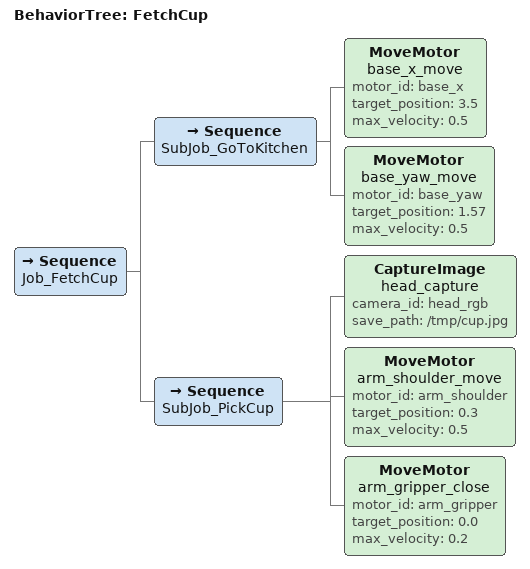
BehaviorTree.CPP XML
<?xml version="1.0" encoding="UTF-8"?>
<root BTCPP_format="4">
  <BehaviorTree ID="FetchCup">
    <Sequence name="Job_FetchCup">
      <Sequence name="SubJob_GoToKitchen">
        <MoveMotor name="base_x_move"
                   motor_id="base_x"
                   target_position="3.5"
                   max_velocity="0.5"/>
        <MoveMotor name="base_yaw_move"
                   motor_id="base_yaw"
                   target_position="1.57"
                   max_velocity="0.5"/>
      </Sequence>
      <Sequence name="SubJob_PickCup">
        <CaptureImage name="head_capture"
                      camera_id="head_rgb"
                      save_path="/tmp/cup.jpg"/>
        <MoveMotor name="arm_shoulder_move"
                   motor_id="arm_shoulder"
                   target_position="0.3"
                   max_velocity="0.5"/>
        <MoveMotor name="arm_gripper_close"
                   motor_id="arm_gripper"
                   target_position="0.0"
                   max_velocity="0.2"/>
      </Sequence>
    </Sequence>
  </BehaviorTree>
</root>
